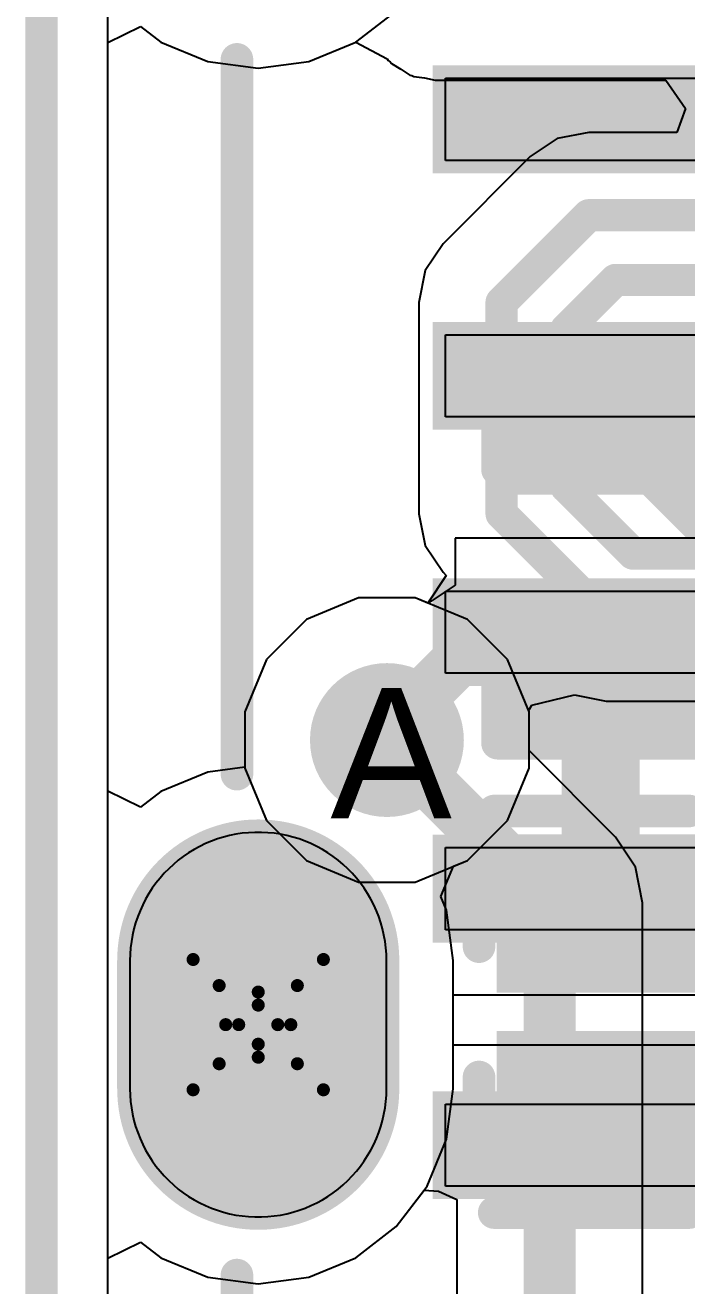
# Model space of a CAD drawing. Header units: inches. Extents: x 0 to 208, y 0 to 213.
# Drawn here: x -0.0025 to 0.099, y 1.8757 to 2.0692 of the extents above; entities that cross this region are included whole.
import ezdxf

# ---------------------------------------------------------------- set-up
doc = ezdxf.new("R2010")
doc.units = ezdxf.units.IN
doc.header["$MEASUREMENT"] = 0
for name, color, linetype in [('Board_Outline', 216, 'Continuous'), ('Bottom Layer', 5, 'Continuous'), ('Bottom Overlay', 54, 'Continuous'), ('Bottom Paste', 16, 'Continuous'), ('Bottom Solder', 6, 'Continuous'), ('Drill Drawing', 1, 'Continuous'), ('L2_GND1', 16, 'Continuous'), ('L3_SIG1', 76, 'Continuous'), ('L4_PWR', 90, 'Continuous'), ('L5_GND2', 156, 'Continuous'), ('L6_SIG2', 130, 'Continuous'), ('L7_GND3', 216, 'Continuous'), ('Multi-Layer', 9, 'Continuous'), ('Pad Holes', 156, 'Continuous'), ('Top Layer', 1, 'Continuous'), ('Top Overlay', 2, 'Continuous'), ('Top Paste', 8, 'Continuous'), ('Top Solder', 216, 'Continuous'), ('Via Holes', 16, 'Continuous')]:
    doc.layers.add(name, color=color, linetype=linetype)
doc.styles.add('Arial', font='', dxfattribs={"height": 0.2})
doc.styles.get('Arial').set_extended_font_data('Arial')

# ---------------------------------------------------------------- blocks, each defined once
blk = doc.blocks.new('C___0402_B_68')
at = {"layer": 'Bottom Layer'}
for points in [[(-0.0095, 0.0125), (-0.0095, -0.0125), (-0.0275, -0.0125), (-0.0275, 0.0125)], [(0.0275, 0.0125), (0.0275, -0.0125), (0.0095, -0.0125), (0.0095, 0.0125)]]:
    blk.add_hatch(color=5, dxfattribs=at).paths.add_polyline_path(points)
at = {"layer": 'Bottom Paste'}
for points in [[(-0.0095, 0.0125), (-0.0095, -0.0125), (-0.0275, -0.0125), (-0.0275, 0.0125)], [(0.0275, 0.0125), (0.0275, -0.0125), (0.0095, -0.0125), (0.0095, 0.0125)]]:
    blk.add_hatch(color=16, dxfattribs=at).paths.add_polyline_path(points)
at = {"layer": 'Bottom Solder'}
for points in [[(-0.00714, 0.01486), (-0.00714, -0.01486), (-0.02986, -0.01486), (-0.02986, 0.01486)], [(0.02986, 0.01486), (0.02986, -0.01486), (0.00714, -0.01486), (0.00714, 0.01486)]]:
    blk.add_hatch(color=6, dxfattribs=at).paths.add_polyline_path(points)
at = {"layer": 'Bottom Overlay'}
for points in [[(-0.031, -0.016, 0.005, 0.005, 0), (-0.031, 0.016, 0.005, 0.005, 0)], [(-0.011, 0.016, 0.005, 0.005, 0), (-0.031, 0.016, 0.005, 0.005, 0)], [(0.031, 0.016, 0.005, 0.005, 0), (0.011, 0.016, 0.005, 0.005, 0)], [(0.031, -0.016, 0.005, 0.005, 0), (0.031, 0.016, 0.005, 0.005, 0)], [(-0.011, -0.016, 0.005, 0.005, 0), (-0.031, -0.016, 0.005, 0.005, 0)], [(0.031, -0.016, 0.005, 0.005, 0), (0.011, -0.016, 0.005, 0.005, 0)]]:
    blk.add_lwpolyline(points, format="xyseb", dxfattribs=at)
for points in [[(-0.03225, 0.016, 0.0025, 0.0025, 1), (-0.02975, 0.016, 0.0025, 0.0025, 1)], [(-0.03225, 0.016, 0.0025, 0.0025, 1), (-0.02975, 0.016, 0.0025, 0.0025, 1)], [(-0.01225, 0.016, 0.0025, 0.0025, 1), (-0.00975, 0.016, 0.0025, 0.0025, 1)], [(0.00975, 0.016, 0.0025, 0.0025, 1), (0.01225, 0.016, 0.0025, 0.0025, 1)], [(0.02975, 0.016, 0.0025, 0.0025, 1), (0.03225, 0.016, 0.0025, 0.0025, 1)], [(0.02975, 0.016, 0.0025, 0.0025, 1), (0.03225, 0.016, 0.0025, 0.0025, 1)], [(-0.03225, -0.016, 0.0025, 0.0025, 1), (-0.02975, -0.016, 0.0025, 0.0025, 1)], [(-0.03225, -0.016, 0.0025, 0.0025, 1), (-0.02975, -0.016, 0.0025, 0.0025, 1)], [(-0.01225, -0.016, 0.0025, 0.0025, 1), (-0.00975, -0.016, 0.0025, 0.0025, 1)], [(0.00975, -0.016, 0.0025, 0.0025, 1), (0.01225, -0.016, 0.0025, 0.0025, 1)], [(0.02975, -0.016, 0.0025, 0.0025, 1), (0.03225, -0.016, 0.0025, 0.0025, 1)], [(0.02975, -0.016, 0.0025, 0.0025, 1), (0.03225, -0.016, 0.0025, 0.0025, 1)]]:
    blk.add_lwpolyline(points, format="xyseb", close=True, dxfattribs=at)
blk = doc.blocks.new('DFN1006_2L__B__D____________B_82')
at = {"layer": 'Bottom Layer'}
for points in [[(-0.02067, 0.01378), (-0.00492, 0.01378), (-0.00492, -0.01378), (-0.02067, -0.01378)], [(0.00492, 0.01378), (0.02067, 0.01378), (0.02067, -0.01378), (0.00492, -0.01378)]]:
    blk.add_hatch(color=5, dxfattribs=at).paths.add_polyline_path(points)
at = {"layer": 'Bottom Paste'}
for points in [[(-0.02067, 0.01378), (-0.00492, 0.01378), (-0.00492, -0.01378), (-0.02067, -0.01378)], [(0.00492, 0.01378), (0.02067, 0.01378), (0.02067, -0.01378), (0.00492, -0.01378)]]:
    blk.add_hatch(color=16, dxfattribs=at).paths.add_polyline_path(points)
at = {"layer": 'Bottom Solder'}
for points in [[(-0.02267, 0.01578), (-0.00292, 0.01578), (-0.00292, -0.01578), (-0.02267, -0.01578)], [(0.00292, 0.01578), (0.02267, 0.01578), (0.02267, -0.01578), (0.00292, -0.01578)]]:
    blk.add_hatch(color=6, dxfattribs=at).paths.add_polyline_path(points)
at = {"layer": 'Bottom Overlay'}
for points in [[(-0.0208, 0.01847, 0.005, 0.005, 0), (-0.02474, 0.01453, 0.005, 0.005, 0)], [(-0.0208, 0.01847, 0.005, 0.005, 0), (-0.01, 0.01847, 0.005, 0.005, 0)], [(0.01, 0.01847, 0.005, 0.005, 0), (0.0208, 0.01847, 0.005, 0.005, 0)], [(0.0208, 0.01847, 0.005, 0.005, 0), (0.02474, 0.01453, 0.005, 0.005, 0)], [(-0.03082, 0.01614, 0.005, 0.005, 0), (-0.03082, -0.01378, 0.005, 0.005, 0)], [(0.03083, 0.01614, 0.005, 0.005, 0), (0.03083, -0.01378, 0.005, 0.005, 0)], [(-0.02474, 0.01453, 0.005, 0.005, 0), (-0.02474, -0.01453, 0.005, 0.005, 0)], [(0.02474, 0.01453, 0.005, 0.005, 0), (0.02474, -0.01453, 0.005, 0.005, 0)], [(-0.02474, -0.01453, 0.005, 0.005, 0), (-0.0208, -0.01847, 0.005, 0.005, 0)], [(0.02474, -0.01453, 0.005, 0.005, 0), (0.0208, -0.01847, 0.005, 0.005, 0)], [(-0.0208, -0.01847, 0.005, 0.005, 0), (-0.01962, -0.01847, 0.005, 0.005, 0)], [(-0.01962, -0.01847, 0.005, 0.005, 0), (-0.01, -0.01847, 0.005, 0.005, 0)], [(0.01, -0.01847, 0.005, 0.005, 0), (0.01962, -0.01847, 0.005, 0.005, 0)], [(0.01962, -0.01847, 0.005, 0.005, 0), (0.0208, -0.01847, 0.005, 0.005, 0)]]:
    blk.add_lwpolyline(points, format="xyseb", dxfattribs=at)
for points in [[(-0.02205, 0.01847, 0.0025, 0.0025, 1), (-0.01955, 0.01847, 0.0025, 0.0025, 1)], [(-0.02205, 0.01847, 0.0025, 0.0025, 1), (-0.01955, 0.01847, 0.0025, 0.0025, 1)], [(-0.01125, 0.01847, 0.0025, 0.0025, 1), (-0.00875, 0.01847, 0.0025, 0.0025, 1)], [(0.00875, 0.01847, 0.0025, 0.0025, 1), (0.01125, 0.01847, 0.0025, 0.0025, 1)], [(0.01955, 0.01847, 0.0025, 0.0025, 1), (0.02205, 0.01847, 0.0025, 0.0025, 1)], [(0.01955, 0.01847, 0.0025, 0.0025, 1), (0.02205, 0.01847, 0.0025, 0.0025, 1)], [(-0.03207, 0.01614, 0.0025, 0.0025, 1), (-0.02957, 0.01614, 0.0025, 0.0025, 1)], [(0.02958, 0.01614, 0.0025, 0.0025, 1), (0.03208, 0.01614, 0.0025, 0.0025, 1)], [(-0.02599, 0.01453, 0.0025, 0.0025, 1), (-0.02349, 0.01453, 0.0025, 0.0025, 1)], [(-0.02599, 0.01453, 0.0025, 0.0025, 1), (-0.02349, 0.01453, 0.0025, 0.0025, 1)], [(0.02349, 0.01453, 0.0025, 0.0025, 1), (0.02599, 0.01453, 0.0025, 0.0025, 1)], [(0.02349, 0.01453, 0.0025, 0.0025, 1), (0.02599, 0.01453, 0.0025, 0.0025, 1)], [(-0.03207, -0.01378, 0.0025, 0.0025, 1), (-0.02957, -0.01378, 0.0025, 0.0025, 1)], [(0.02958, -0.01378, 0.0025, 0.0025, 1), (0.03208, -0.01378, 0.0025, 0.0025, 1)], [(-0.02599, -0.01453, 0.0025, 0.0025, 1), (-0.02349, -0.01453, 0.0025, 0.0025, 1)], [(-0.02599, -0.01453, 0.0025, 0.0025, 1), (-0.02349, -0.01453, 0.0025, 0.0025, 1)], [(0.02349, -0.01453, 0.0025, 0.0025, 1), (0.02599, -0.01453, 0.0025, 0.0025, 1)], [(0.02349, -0.01453, 0.0025, 0.0025, 1), (0.02599, -0.01453, 0.0025, 0.0025, 1)], [(-0.02205, -0.01847, 0.0025, 0.0025, 1), (-0.01955, -0.01847, 0.0025, 0.0025, 1)], [(-0.02205, -0.01847, 0.0025, 0.0025, 1), (-0.01955, -0.01847, 0.0025, 0.0025, 1)], [(-0.02087, -0.01847, 0.0025, 0.0025, 1), (-0.01837, -0.01847, 0.0025, 0.0025, 1)], [(-0.02087, -0.01847, 0.0025, 0.0025, 1), (-0.01837, -0.01847, 0.0025, 0.0025, 1)], [(-0.01125, -0.01847, 0.0025, 0.0025, 1), (-0.00875, -0.01847, 0.0025, 0.0025, 1)], [(0.00875, -0.01847, 0.0025, 0.0025, 1), (0.01125, -0.01847, 0.0025, 0.0025, 1)], [(0.01837, -0.01847, 0.0025, 0.0025, 1), (0.02087, -0.01847, 0.0025, 0.0025, 1)], [(0.01837, -0.01847, 0.0025, 0.0025, 1), (0.02087, -0.01847, 0.0025, 0.0025, 1)], [(0.01955, -0.01847, 0.0025, 0.0025, 1), (0.02205, -0.01847, 0.0025, 0.0025, 1)], [(0.01955, -0.01847, 0.0025, 0.0025, 1), (0.02205, -0.01847, 0.0025, 0.0025, 1)]]:
    blk.add_lwpolyline(points, format="xyseb", close=True, dxfattribs=at)
blk = doc.blocks.new('TYPE_C_31_D_07_136')
at = {"layer": 'Bottom Layer'}
h = blk.add_hatch(color=5, dxfattribs=at)
edge = h.paths.add_edge_path()
edge.add_arc((0.09173, 0.08346), 0.01969, 180, 360)
edge.add_line((0.11142, 0.08346), (0.11142, 0.10315))
edge.add_arc((0.09173, 0.10315), 0.01969, 0, 180)
edge.add_line((0.07205, 0.10315), (0.07205, 0.08346))
at = {"layer": 'Bottom Solder'}
h = blk.add_hatch(color=6, dxfattribs=at)
edge = h.paths.add_edge_path()
edge.add_arc((0.09173, 0.08346), 0.02165, 180, 360)
edge.add_line((0.11339, 0.08346), (0.11339, 0.10315))
edge.add_arc((0.09173, 0.10315), 0.02165, 0, 180)
edge.add_line((0.07008, 0.10315), (0.07008, 0.08346))
at = {"layer": 'L2_GND1'}
h = blk.add_hatch(color=16, dxfattribs=at)
edge = h.paths.add_edge_path()
edge.add_arc((0.09173, 0.08346), 0.01969, 180, 360)
edge.add_line((0.11142, 0.08346), (0.11142, 0.10315))
edge.add_arc((0.09173, 0.10315), 0.01969, 0, 180)
edge.add_line((0.07205, 0.10315), (0.07205, 0.08346))
at = {"layer": 'L3_SIG1'}
h = blk.add_hatch(color=76, dxfattribs=at)
edge = h.paths.add_edge_path()
edge.add_arc((0.09173, 0.08346), 0.01969, 180, 360)
edge.add_line((0.11142, 0.08346), (0.11142, 0.10315))
edge.add_arc((0.09173, 0.10315), 0.01969, 0, 180)
edge.add_line((0.07205, 0.10315), (0.07205, 0.08346))
at = {"layer": 'L4_PWR'}
h = blk.add_hatch(color=90, dxfattribs=at)
edge = h.paths.add_edge_path()
edge.add_arc((0.09173, 0.08346), 0.01969, 180, 360)
edge.add_line((0.11142, 0.08346), (0.11142, 0.10315))
edge.add_arc((0.09173, 0.10315), 0.01969, 0, 180)
edge.add_line((0.07205, 0.10315), (0.07205, 0.08346))
at = {"layer": 'L5_GND2'}
h = blk.add_hatch(color=156, dxfattribs=at)
edge = h.paths.add_edge_path()
edge.add_arc((0.09173, 0.08346), 0.01969, 180, 360)
edge.add_line((0.11142, 0.08346), (0.11142, 0.10315))
edge.add_arc((0.09173, 0.10315), 0.01969, 0, 180)
edge.add_line((0.07205, 0.10315), (0.07205, 0.08346))
at = {"layer": 'L6_SIG2'}
h = blk.add_hatch(color=130, dxfattribs=at)
edge = h.paths.add_edge_path()
edge.add_arc((0.09173, 0.08346), 0.01969, 180, 360)
edge.add_line((0.11142, 0.08346), (0.11142, 0.10315))
edge.add_arc((0.09173, 0.10315), 0.01969, 0, 180)
edge.add_line((0.07205, 0.10315), (0.07205, 0.08346))
at = {"layer": 'L7_GND3'}
h = blk.add_hatch(color=216, dxfattribs=at)
edge = h.paths.add_edge_path()
edge.add_arc((0.09173, 0.08346), 0.01969, 180, 360)
edge.add_line((0.11142, 0.08346), (0.11142, 0.10315))
edge.add_arc((0.09173, 0.10315), 0.01969, 0, 180)
edge.add_line((0.07205, 0.10315), (0.07205, 0.08346))
at = {"layer": 'Multi-Layer'}
h = blk.add_hatch(color=9, dxfattribs=at)
edge = h.paths.add_edge_path()
edge.add_arc((0.09173, 0.08346), 0.01969, 180, 360)
edge.add_line((0.11142, 0.08346), (0.11142, 0.10315))
edge.add_arc((0.09173, 0.10315), 0.01969, 0, 180)
edge.add_line((0.07205, 0.10315), (0.07205, 0.08346))
at = {"layer": 'Pad Holes'}
h = blk.add_hatch(color=7, dxfattribs=at)
edge = h.paths.add_edge_path()
edge.add_arc((0.09173, 0.08248), 0.0128, 180, 360)
edge.add_line((0.10453, 0.08248), (0.10453, 0.10413))
edge.add_arc((0.09173, 0.10413), 0.0128, 0, 180)
edge.add_line((0.07894, 0.10413), (0.07894, 0.08248))
at = {"layer": 'Top Layer'}
h = blk.add_hatch(color=1, dxfattribs=at)
edge = h.paths.add_edge_path()
edge.add_arc((0.09173, 0.08346), 0.01969, 180, 360)
edge.add_line((0.11142, 0.08346), (0.11142, 0.10315))
edge.add_arc((0.09173, 0.10315), 0.01969, 0, 180)
edge.add_line((0.07205, 0.10315), (0.07205, 0.08346))
for points in [[(0.01575, 0.11811), (0.06299, 0.11811), (0.06299, 0.10551), (0.01575, 0.10551)], [(0.01575, 0.07874), (0.06299, 0.07874), (0.06299, 0.06614), (0.01575, 0.06614)], [(0.01575, 0.03937), (0.06299, 0.03937), (0.06299, 0.02677), (0.01575, 0.02677)], [(0.01575, 0), (0.06299, 0), (0.06299, -0.0126), (0.01575, -0.0126)], [(0.01575, -0.03937), (0.06299, -0.03937), (0.06299, -0.05197), (0.01575, -0.05197)]]:
    blk.add_hatch(color=1, dxfattribs=at).paths.add_polyline_path(points)
at = {"layer": 'Top Solder'}
h = blk.add_hatch(color=216, dxfattribs=at)
edge = h.paths.add_edge_path()
edge.add_arc((0.09173, 0.08346), 0.02165, 180, 360)
edge.add_line((0.11339, 0.08346), (0.11339, 0.10315))
edge.add_arc((0.09173, 0.10315), 0.02165, 0, 180)
edge.add_line((0.07008, 0.10315), (0.07008, 0.08346))
for points in [[(0.01378, 0.12008), (0.06496, 0.12008), (0.06496, 0.10354), (0.01378, 0.10354)], [(0.01378, 0.08071), (0.06496, 0.08071), (0.06496, 0.06417), (0.01378, 0.06417)], [(0.01378, 0.04134), (0.06496, 0.04134), (0.06496, 0.0248), (0.01378, 0.0248)], [(0.01378, 0.00197), (0.06496, 0.00197), (0.06496, -0.01457), (0.01378, -0.01457)], [(0.01378, -0.0374), (0.06496, -0.0374), (0.06496, -0.05394), (0.01378, -0.05394)]]:
    blk.add_hatch(color=216, dxfattribs=at).paths.add_polyline_path(points)
at = {"layer": 'Top Overlay'}
for points in [[(0.095, 0.175, 0.005, 0.005, 0), (0.095, 0.13175, 0.005, 0.005, 0)], [(0.095, 0.05486, 0.005, 0.005, 0), (0.095, -0.05487, 0.005, 0.005, 0)]]:
    blk.add_lwpolyline(points, format="xyseb", dxfattribs=at)
for points in [[(0.09375, 0.13175, 0.0025, 0.0025, 1), (0.09625, 0.13175, 0.0025, 0.0025, 1)], [(0.09375, 0.05486, 0.0025, 0.0025, 1), (0.09625, 0.05486, 0.0025, 0.0025, 1)], [(0.09375, -0.05487, 0.0025, 0.0025, 1), (0.09625, -0.05487, 0.0025, 0.0025, 1)]]:
    blk.add_lwpolyline(points, format="xyseb", close=True, dxfattribs=at)
at = {"layer": 'Top Paste'}
for p, q in [((0.0864, 0.1221), (0.08547, 0.12181)), ((0.08736, 0.12234), (0.0864, 0.1221)), ((0.08832, 0.12254), (0.08736, 0.12234)), ((0.08929, 0.12268), (0.08832, 0.12254)), ((0.09026, 0.12278), (0.08929, 0.12268)), ((0.09124, 0.12283), (0.09026, 0.12278)), ((0.09223, 0.12283), (0.09124, 0.12283)), ((0.09321, 0.12278), (0.09223, 0.12283)), ((0.09418, 0.12268), (0.09321, 0.12278)), ((0.09515, 0.12254), (0.09418, 0.12268)), ((0.09612, 0.12234), (0.09515, 0.12254)), ((0.09707, 0.1221), (0.09612, 0.12234)), ((0.098, 0.12181), (0.09707, 0.1221)), ((0.08189, 0.1202), (0.08106, 0.11969)), ((0.08275, 0.12067), (0.08189, 0.1202)), ((0.08364, 0.12109), (0.08275, 0.12067)), ((0.08454, 0.12148), (0.08364, 0.12109)), ((0.08547, 0.12181), (0.08454, 0.12148)), ((0.09893, 0.12148), (0.098, 0.12181)), ((0.09983, 0.12109), (0.09893, 0.12148)), ((0.10072, 0.12067), (0.09983, 0.12109)), ((0.10158, 0.1202), (0.10072, 0.12067)), ((0.10242, 0.11969), (0.10158, 0.1202)), ((0.01575, 0.11811), (0.06299, 0.11811)), ((0.06299, 0.11811), (0.06299, 0.10551)), ((0.07946, 0.11854), (0.07871, 0.11791)), ((0.08024, 0.11914), (0.07946, 0.11854)), ((0.08106, 0.11969), (0.08024, 0.11914)), ((0.10323, 0.11914), (0.10242, 0.11969)), ((0.10401, 0.11854), (0.10323, 0.11914)), ((0.10476, 0.11791), (0.10401, 0.11854)), ((0.0773, 0.11654), (0.07666, 0.11581)), ((0.07799, 0.11724), (0.0773, 0.11654)), ((0.07871, 0.11791), (0.07799, 0.11724)), ((0.10548, 0.11724), (0.10476, 0.11791)), ((0.10616, 0.11654), (0.10548, 0.11724)), ((0.10681, 0.11581), (0.10616, 0.11654)), ((0.07547, 0.11424), (0.07494, 0.11342)), ((0.07604, 0.11504), (0.07547, 0.11424)), ((0.07666, 0.11581), (0.07604, 0.11504)), ((0.10743, 0.11504), (0.10681, 0.11581)), ((0.108, 0.11424), (0.10743, 0.11504)), ((0.10853, 0.11342), (0.108, 0.11424)), ((0.07445, 0.11257), (0.074, 0.11169)), ((0.07494, 0.11342), (0.07445, 0.11257)), ((0.10902, 0.11257), (0.10853, 0.11342)), ((0.10947, 0.11169), (0.10902, 0.11257)), ((0.0736, 0.1108), (0.07324, 0.10988)), ((0.074, 0.11169), (0.0736, 0.1108)), ((0.10987, 0.1108), (0.10947, 0.11169)), ((0.11023, 0.10988), (0.10987, 0.1108)), ((0.07293, 0.10895), (0.07266, 0.10801)), ((0.07324, 0.10988), (0.07293, 0.10895)), ((0.11055, 0.10895), (0.11023, 0.10988)), ((0.11081, 0.10801), (0.11055, 0.10895)), ((0.07244, 0.10705), (0.07227, 0.10609)), ((0.07266, 0.10801), (0.07244, 0.10705)), ((0.11103, 0.10705), (0.11081, 0.10801)), ((0.1112, 0.10609), (0.11103, 0.10705)), ((0.06299, 0.10551), (0.01575, 0.10551)), ((0.07215, 0.10511), (0.07207, 0.10413)), ((0.07227, 0.10609), (0.07215, 0.10511)), ((0.11132, 0.10511), (0.1112, 0.10609)), ((0.1114, 0.10413), (0.11132, 0.10511)), ((0.07207, 0.10413), (0.07205, 0.10315)), ((0.07205, 0.10315), (0.07205, 0.08347)), ((0.11142, 0.10315), (0.1114, 0.10413)), ((0.11142, 0.08347), (0.11142, 0.10315)), ((0.07205, 0.08347), (0.07207, 0.08249)), ((0.1114, 0.08249), (0.11142, 0.08347)), ((0.07207, 0.08249), (0.07215, 0.08151)), ((0.07215, 0.08151), (0.07227, 0.08053)), ((0.1112, 0.08053), (0.11132, 0.08151)), ((0.11132, 0.08151), (0.1114, 0.08249)), ((0.07227, 0.08053), (0.07244, 0.07957)), ((0.07244, 0.07957), (0.07266, 0.07861)), ((0.11081, 0.07861), (0.11103, 0.07957)), ((0.11103, 0.07957), (0.1112, 0.08053)), ((0.01575, 0.07874), (0.06299, 0.07874)), ((0.06299, 0.07874), (0.06299, 0.06614)), ((0.07266, 0.07861), (0.07293, 0.07766)), ((0.07293, 0.07766), (0.07324, 0.07673)), ((0.11023, 0.07673), (0.11055, 0.07766)), ((0.11055, 0.07766), (0.11081, 0.07861)), ((0.07324, 0.07673), (0.0736, 0.07582)), ((0.0736, 0.07582), (0.074, 0.07493)), ((0.10947, 0.07493), (0.10987, 0.07582)), ((0.10987, 0.07582), (0.11023, 0.07673)), ((0.074, 0.07493), (0.07445, 0.07405)), ((0.07445, 0.07405), (0.07494, 0.0732)), ((0.10853, 0.0732), (0.10902, 0.07405)), ((0.10902, 0.07405), (0.10947, 0.07493)), ((0.07494, 0.0732), (0.07547, 0.07238)), ((0.07547, 0.07238), (0.07604, 0.07158)), ((0.10743, 0.07158), (0.108, 0.07238)), ((0.108, 0.07238), (0.10853, 0.0732)), ((0.07604, 0.07158), (0.07666, 0.07081)), ((0.07666, 0.07081), (0.0773, 0.07008)), ((0.0773, 0.07008), (0.07799, 0.06938)), ((0.10548, 0.06938), (0.10616, 0.07008)), ((0.10616, 0.07008), (0.10681, 0.07081)), ((0.10681, 0.07081), (0.10743, 0.07158)), ((0.07799, 0.06938), (0.07871, 0.06871)), ((0.07871, 0.06871), (0.07946, 0.06808)), ((0.07946, 0.06808), (0.08024, 0.06748)), ((0.10323, 0.06748), (0.10401, 0.06808)), ((0.10401, 0.06808), (0.10476, 0.06871)), ((0.10476, 0.06871), (0.10548, 0.06938)), ((0.06299, 0.06614), (0.01575, 0.06614)), ((0.08024, 0.06748), (0.08106, 0.06693)), ((0.08106, 0.06693), (0.08189, 0.06642)), ((0.08189, 0.06642), (0.08275, 0.06595)), ((0.08275, 0.06595), (0.08364, 0.06552)), ((0.09983, 0.06552), (0.10072, 0.06595)), ((0.10072, 0.06595), (0.10158, 0.06642)), ((0.10158, 0.06642), (0.10242, 0.06693)), ((0.10242, 0.06693), (0.10323, 0.06748)), ((0.08364, 0.06552), (0.08454, 0.06514)), ((0.08454, 0.06514), (0.08547, 0.06481)), ((0.08547, 0.06481), (0.0864, 0.06452)), ((0.0864, 0.06452), (0.08736, 0.06428)), ((0.08736, 0.06428), (0.08832, 0.06408)), ((0.08832, 0.06408), (0.08929, 0.06394)), ((0.08929, 0.06394), (0.09026, 0.06384)), ((0.09321, 0.06384), (0.09418, 0.06394)), ((0.09418, 0.06394), (0.09515, 0.06408)), ((0.09515, 0.06408), (0.09612, 0.06428)), ((0.09612, 0.06428), (0.09707, 0.06452)), ((0.09707, 0.06452), (0.098, 0.06481)), ((0.098, 0.06481), (0.09893, 0.06514)), ((0.09893, 0.06514), (0.09983, 0.06552)), ((0.09026, 0.06384), (0.09124, 0.06379)), ((0.09124, 0.06379), (0.09223, 0.06379)), ((0.09223, 0.06379), (0.09321, 0.06384)), ((0.01575, 0.03937), (0.06299, 0.03937)), ((0.06299, 0.03937), (0.06299, 0.02677)), ((0.06299, 0.02677), (0.01575, 0.02677)), ((0.01575, 0), (0.06299, 0)), ((0.06299, 0), (0.06299, -0.0126)), ((0.06299, -0.0126), (0.01575, -0.0126)), ((0.01575, -0.03937), (0.06299, -0.03937)), ((0.06299, -0.03937), (0.06299, -0.05197)), ((0.06299, -0.05197), (0.01575, -0.05197))]:
    blk.add_line(p, q, dxfattribs=at)

msp = doc.modelspace()

# ---------------------------------------------------------------- hatches: boundary and pattern name
at = {"layer": 'Bottom Layer'}
h = msp.add_hatch(color=5, dxfattribs=at)
edge = h.paths.add_edge_path()
edge.add_arc((0.05302, 1.95949), 0.01181, 0, 360)
at = {"layer": 'L2_GND1'}
h = msp.add_hatch(color=16, dxfattribs=at)
edge = h.paths.add_edge_path()
edge.add_arc((0.05302, 1.95949), 0.01181, 0, 360)
at = {"layer": 'L3_SIG1'}
h = msp.add_hatch(color=76, dxfattribs=at)
edge = h.paths.add_edge_path()
edge.add_arc((0.05302, 1.95949), 0.01181, 0, 360)
at = {"layer": 'L4_PWR'}
h = msp.add_hatch(color=90, dxfattribs=at)
edge = h.paths.add_edge_path()
edge.add_arc((0.05302, 1.95949), 0.01181, 0, 360)
at = {"layer": 'L5_GND2'}
h = msp.add_hatch(color=156, dxfattribs=at)
edge = h.paths.add_edge_path()
edge.add_arc((0.05302, 1.95949), 0.01181, 0, 360)
at = {"layer": 'L6_SIG2'}
h = msp.add_hatch(color=130, dxfattribs=at)
edge = h.paths.add_edge_path()
edge.add_arc((0.05302, 1.95949), 0.01181, 0, 360)
at = {"layer": 'L7_GND3'}
h = msp.add_hatch(color=216, dxfattribs=at)
edge = h.paths.add_edge_path()
edge.add_arc((0.05302, 1.95949), 0.01181, 0, 360)
at = {"layer": 'Top Layer'}
h = msp.add_hatch(color=1, dxfattribs=at)
edge = h.paths.add_edge_path()
edge.add_arc((0.05302, 1.95949), 0.01181, 0, 360)
at = {"layer": 'Via Holes'}
h = msp.add_hatch(color=7, dxfattribs=at)
edge = h.paths.add_edge_path()
edge.add_arc((0.05302, 1.95949), 0.00591, 0, 360)

# ---------------------------------------------------------------- linework, layer by layer
at = {"layer": 'Board_Outline'}
msp.add_lwpolyline([(0, 0, 0.005, 0.005, 0), (0, 4.33071, 0.005, 0.005, 0)], format="xyseb", dxfattribs=at)
at = {"layer": 'Bottom Layer'}
for p, q in [((0.04824, 2.06664), (0.05444, 2.0714)), ((0.0102, 2.06656), (0.0152, 2.06902)), ((0.0152, 2.06902), (0.0183, 2.06664)), ((0.0102, 1.95166), (0.0102, 2.06656)), ((0.0183, 2.06664), (0.02552, 2.06365)), ((0.04102, 2.06365), (0.04824, 2.06664)), ((0.02552, 2.06365), (0.03327, 2.06263)), ((0.03327, 2.06263), (0.04102, 2.06365)), ((0.1085, 1.9905), (0.0635, 1.9905)), ((0.0635, 1.9905), (0.0635, 1.98326)), ((0.0635, 1.98326), (0.05934, 1.98048)), ((0.04868, 1.9813), (0.04066, 1.97798)), ((0.05736, 1.9813), (0.04868, 1.9813)), ((0.05934, 1.98048), (0.05736, 1.9813)), ((0.04066, 1.97798), (0.03453, 1.97185)), ((0.03453, 1.97185), (0.03121, 1.96383)), ((0.03121, 1.96383), (0.03121, 1.95531)), ((0.02552, 1.95457), (0.0183, 1.95157)), ((0.03121, 1.95531), (0.02552, 1.95457)), ((0.0152, 1.94919), (0.0102, 1.95166)), ((0.0183, 1.95157), (0.0152, 1.94919)), ((0.06321, 1.90596), (0.06321, 1.91269)), ((0.06321, 1.91269), (0.10941, 1.91269)), ((0.06219, 1.89821), (0.06321, 1.90596)), ((0.0592, 1.89099), (0.06219, 1.89821)), ((0.05444, 1.88479), (0.0592, 1.89099)), ((0.04824, 1.88003), (0.05444, 1.88479)), ((0.0102, 1.87994), (0.0152, 1.88241)), ((0.0152, 1.88241), (0.0183, 1.88003)), ((0.0102, 0.0102), (0.0102, 1.87994)), ((0.0183, 1.88003), (0.02552, 1.87704)), ((0.04102, 1.87704), (0.04824, 1.88003)), ((0.02552, 1.87704), (0.03327, 1.87602)), ((0.03327, 1.87602), (0.04102, 1.87704))]:
    msp.add_line(p, q, dxfattribs=at)
for points in [[(0.086, 2.0085, 0.012, 0.012, 0), (0.0895, 2.0085, 0.012, 0.012, 0)], [(0.0895, 2.0085, 0.012, 0.012, 0), (0.12678, 1.97122, 0.012, 0.012, 0)], [(0.08582, 1.97132, 0.012, 0.012, 0), (0.086, 1.9715, 0.012, 0.012, 0)], [(0.08582, 1.93057, 0.012, 0.012, 0), (0.08582, 1.97132, 0.012, 0.012, 0)], [(0.08563, 1.93057, 0.012, 0.012, 0), (0.08582, 1.93057, 0.012, 0.012, 0)], [(0.08582, 1.93057, 0.012, 0.012, 0), (0.11414, 1.93057, 0.012, 0.012, 0)], [(0.08563, 1.90498, 0.012, 0.012, 0), (0.11137, 1.90498, 0.012, 0.012, 0)]]:
    msp.add_lwpolyline(points, format="xyseb", dxfattribs=at)
for points in [[(0.083, 2.0085, 0.006, 0.006, 1), (0.089, 2.0085, 0.006, 0.006, 1)], [(0.0865, 2.0085, 0.006, 0.006, 1), (0.0925, 2.0085, 0.006, 0.006, 1)], [(0.0865, 2.0085, 0.006, 0.006, 1), (0.0925, 2.0085, 0.006, 0.006, 1)], [(0.08282, 1.97132, 0.006, 0.006, 1), (0.08882, 1.97132, 0.006, 0.006, 1)], [(0.08282, 1.97132, 0.006, 0.006, 1), (0.08882, 1.97132, 0.006, 0.006, 1)], [(0.083, 1.9715, 0.006, 0.006, 1), (0.089, 1.9715, 0.006, 0.006, 1)], [(0.08263, 1.93057, 0.006, 0.006, 1), (0.08863, 1.93057, 0.006, 0.006, 1)], [(0.08282, 1.93057, 0.006, 0.006, 1), (0.08882, 1.93057, 0.006, 0.006, 1)], [(0.08282, 1.93057, 0.006, 0.006, 1), (0.08882, 1.93057, 0.006, 0.006, 1)], [(0.08282, 1.93057, 0.006, 0.006, 1), (0.08882, 1.93057, 0.006, 0.006, 1)], [(0.08263, 1.90498, 0.006, 0.006, 1), (0.08863, 1.90498, 0.006, 0.006, 1)]]:
    msp.add_lwpolyline(points, format="xyseb", close=True, dxfattribs=at)
at = {"layer": 'Drill Drawing'}
for points in [[(0.02327, 1.9258, 0.002, 0.002, 0), (0.03327, 1.9208, 0.002, 0.002, 0)], [(0.02327, 1.9258, 0.002, 0.002, 0), (0.02827, 1.9158, 0.002, 0.002, 0)], [(0.03327, 1.9208, 0.002, 0.002, 0), (0.04327, 1.9258, 0.002, 0.002, 0)], [(0.03827, 1.9158, 0.002, 0.002, 0), (0.04327, 1.9258, 0.002, 0.002, 0)], [(0.02727, 1.9218, 0.002, 0.002, 0), (0.03327, 1.9188, 0.002, 0.002, 0)], [(0.02727, 1.9218, 0.002, 0.002, 0), (0.03027, 1.9158, 0.002, 0.002, 0)], [(0.03327, 1.9188, 0.002, 0.002, 0), (0.03927, 1.9218, 0.002, 0.002, 0)], [(0.03627, 1.9158, 0.002, 0.002, 0), (0.03927, 1.9218, 0.002, 0.002, 0)], [(0.02327, 1.9058, 0.002, 0.002, 0), (0.02827, 1.9158, 0.002, 0.002, 0)], [(0.02727, 1.9098, 0.002, 0.002, 0), (0.03027, 1.9158, 0.002, 0.002, 0)], [(0.03627, 1.9158, 0.002, 0.002, 0), (0.03927, 1.9098, 0.002, 0.002, 0)], [(0.03827, 1.9158, 0.002, 0.002, 0), (0.04327, 1.9058, 0.002, 0.002, 0)], [(0.02727, 1.9098, 0.002, 0.002, 0), (0.03327, 1.9128, 0.002, 0.002, 0)], [(0.03327, 1.9128, 0.002, 0.002, 0), (0.03927, 1.9098, 0.002, 0.002, 0)], [(0.02327, 1.9058, 0.002, 0.002, 0), (0.03327, 1.9108, 0.002, 0.002, 0)], [(0.03327, 1.9108, 0.002, 0.002, 0), (0.04327, 1.9058, 0.002, 0.002, 0)]]:
    msp.add_lwpolyline(points, format="xyseb", dxfattribs=at)
for points in [[(0.02277, 1.9258, 0.001, 0.001, 1), (0.02377, 1.9258, 0.001, 0.001, 1)], [(0.02277, 1.9258, 0.001, 0.001, 1), (0.02377, 1.9258, 0.001, 0.001, 1)], [(0.04277, 1.9258, 0.001, 0.001, 1), (0.04377, 1.9258, 0.001, 0.001, 1)], [(0.04277, 1.9258, 0.001, 0.001, 1), (0.04377, 1.9258, 0.001, 0.001, 1)], [(0.02677, 1.9218, 0.001, 0.001, 1), (0.02777, 1.9218, 0.001, 0.001, 1)], [(0.02677, 1.9218, 0.001, 0.001, 1), (0.02777, 1.9218, 0.001, 0.001, 1)], [(0.03277, 1.9208, 0.001, 0.001, 1), (0.03377, 1.9208, 0.001, 0.001, 1)], [(0.03277, 1.9208, 0.001, 0.001, 1), (0.03377, 1.9208, 0.001, 0.001, 1)], [(0.03877, 1.9218, 0.001, 0.001, 1), (0.03977, 1.9218, 0.001, 0.001, 1)], [(0.03877, 1.9218, 0.001, 0.001, 1), (0.03977, 1.9218, 0.001, 0.001, 1)], [(0.03277, 1.9188, 0.001, 0.001, 1), (0.03377, 1.9188, 0.001, 0.001, 1)], [(0.03277, 1.9188, 0.001, 0.001, 1), (0.03377, 1.9188, 0.001, 0.001, 1)], [(0.02777, 1.9158, 0.001, 0.001, 1), (0.02877, 1.9158, 0.001, 0.001, 1)], [(0.02777, 1.9158, 0.001, 0.001, 1), (0.02877, 1.9158, 0.001, 0.001, 1)], [(0.02977, 1.9158, 0.001, 0.001, 1), (0.03077, 1.9158, 0.001, 0.001, 1)], [(0.02977, 1.9158, 0.001, 0.001, 1), (0.03077, 1.9158, 0.001, 0.001, 1)], [(0.03577, 1.9158, 0.001, 0.001, 1), (0.03677, 1.9158, 0.001, 0.001, 1)], [(0.03577, 1.9158, 0.001, 0.001, 1), (0.03677, 1.9158, 0.001, 0.001, 1)], [(0.03777, 1.9158, 0.001, 0.001, 1), (0.03877, 1.9158, 0.001, 0.001, 1)], [(0.03777, 1.9158, 0.001, 0.001, 1), (0.03877, 1.9158, 0.001, 0.001, 1)], [(0.03277, 1.9128, 0.001, 0.001, 1), (0.03377, 1.9128, 0.001, 0.001, 1)], [(0.03277, 1.9128, 0.001, 0.001, 1), (0.03377, 1.9128, 0.001, 0.001, 1)], [(0.02677, 1.9098, 0.001, 0.001, 1), (0.02777, 1.9098, 0.001, 0.001, 1)], [(0.02677, 1.9098, 0.001, 0.001, 1), (0.02777, 1.9098, 0.001, 0.001, 1)], [(0.03277, 1.9108, 0.001, 0.001, 1), (0.03377, 1.9108, 0.001, 0.001, 1)], [(0.03277, 1.9108, 0.001, 0.001, 1), (0.03377, 1.9108, 0.001, 0.001, 1)], [(0.03877, 1.9098, 0.001, 0.001, 1), (0.03977, 1.9098, 0.001, 0.001, 1)], [(0.03877, 1.9098, 0.001, 0.001, 1), (0.03977, 1.9098, 0.001, 0.001, 1)], [(0.02277, 1.9058, 0.001, 0.001, 1), (0.02377, 1.9058, 0.001, 0.001, 1)], [(0.02277, 1.9058, 0.001, 0.001, 1), (0.02377, 1.9058, 0.001, 0.001, 1)], [(0.04277, 1.9058, 0.001, 0.001, 1), (0.04377, 1.9058, 0.001, 0.001, 1)], [(0.04277, 1.9058, 0.001, 0.001, 1), (0.04377, 1.9058, 0.001, 0.001, 1)]]:
    msp.add_lwpolyline(points, format="xyseb", close=True, dxfattribs=at)
at = {"layer": 'L2_GND1'}
for p, q in [((0.0102, 0.0102), (0.0102, 3.63465)), ((0.04868, 1.9813), (0.04066, 1.97798)), ((0.05736, 1.9813), (0.04868, 1.9813)), ((0.06537, 1.97798), (0.05736, 1.9813)), ((0.04066, 1.97798), (0.03453, 1.97185)), ((0.07151, 1.97185), (0.06537, 1.97798)), ((0.03453, 1.97185), (0.03121, 1.96383)), ((0.07483, 1.96383), (0.07151, 1.97185)), ((0.03121, 1.96383), (0.03121, 1.95515)), ((0.07483, 1.95515), (0.07483, 1.96383)), ((0.03121, 1.95515), (0.03453, 1.94714)), ((0.07151, 1.94714), (0.07483, 1.95515)), ((0.03453, 1.94714), (0.04066, 1.941)), ((0.06537, 1.941), (0.07151, 1.94714)), ((0.04066, 1.941), (0.04868, 1.93768)), ((0.05736, 1.93768), (0.06537, 1.941)), ((0.04868, 1.93768), (0.05736, 1.93768))]:
    msp.add_line(p, q, dxfattribs=at)
msp.add_lwpolyline([(0.03327, 1.9158, 0.025, 0.025, 0), (0.03327, 1.92953, 0.025, 0.025, 0)], format="xyseb", dxfattribs=at)
for points in [[(0.02702, 1.92953, 0.0125, 0.0125, 1), (0.03952, 1.92953, 0.0125, 0.0125, 1)], [(0.02702, 1.9158, 0.0125, 0.0125, 1), (0.03952, 1.9158, 0.0125, 0.0125, 1)]]:
    msp.add_lwpolyline(points, format="xyseb", close=True, dxfattribs=at)
at = {"layer": 'L3_SIG1'}
for p, q in [((0.0102, 2.06656), (0.0152, 2.06902)), ((0.0152, 2.06902), (0.0183, 2.06664)), ((0.0102, 1.95166), (0.0102, 2.06656)), ((0.0183, 2.06664), (0.02552, 2.06365)), ((0.04102, 2.06365), (0.04824, 2.06664)), ((0.04824, 2.06664), (0.05306, 2.06404)), ((0.02552, 2.06365), (0.03327, 2.06263)), ((0.03327, 2.06263), (0.04102, 2.06365)), ((0.05306, 2.06404), (0.05322, 2.06379)), ((0.05322, 2.06379), (0.0535, 2.0636)), ((0.0535, 2.0636), (0.05371, 2.06333)), ((0.05371, 2.06333), (0.05515, 2.0625)), ((0.05515, 2.0625), (0.05653, 2.06158)), ((0.05653, 2.06158), (0.05686, 2.06151)), ((0.05686, 2.06151), (0.05716, 2.06135)), ((0.05716, 2.06135), (0.0588, 2.06113)), ((0.0588, 2.06113), (0.06043, 2.0608)), ((0.06043, 2.0608), (0.09583, 2.0608)), ((0.09583, 2.0608), (0.09883, 2.05645)), ((0.09883, 2.05645), (0.09752, 2.05278)), ((0.07914, 2.05181), (0.07501, 2.04906)), ((0.084, 2.05278), (0.07914, 2.05181)), ((0.09752, 2.05278), (0.084, 2.05278)), ((0.07501, 2.04906), (0.06163, 2.03567)), ((0.06163, 2.03567), (0.05887, 2.03155)), ((0.05887, 2.03155), (0.0579, 2.02668)), ((0.0579, 2.02668), (0.0579, 1.99423)), ((0.0579, 1.99423), (0.05887, 1.98936)), ((0.05887, 1.98936), (0.06163, 1.98524)), ((0.06213, 1.98474), (0.05929, 1.9805)), ((0.06163, 1.98524), (0.06213, 1.98474)), ((0.04868, 1.9813), (0.04066, 1.97798)), ((0.05736, 1.9813), (0.04868, 1.9813)), ((0.05929, 1.9805), (0.05736, 1.9813)), ((0.04066, 1.97798), (0.03453, 1.97185)), ((0.03453, 1.97185), (0.03121, 1.96383)), ((0.07528, 1.96484), (0.08183, 1.96641)), ((0.08183, 1.96641), (0.08669, 1.96544)), ((0.07476, 1.96399), (0.07528, 1.96484)), ((0.08669, 1.96544), (0.19492, 1.96544)), ((0.03121, 1.96383), (0.03121, 1.95531)), ((0.07483, 1.96383), (0.07476, 1.96399)), ((0.07483, 1.95515), (0.07483, 1.96383)), ((0.02552, 1.95457), (0.0183, 1.95157)), ((0.03121, 1.95531), (0.02552, 1.95457)), ((0.07151, 1.94714), (0.07483, 1.95515)), ((0.0152, 1.94919), (0.0102, 1.95166)), ((0.0183, 1.95157), (0.0152, 1.94919)), ((0.06537, 1.941), (0.07151, 1.94714)), ((0.06323, 1.94011), (0.06537, 1.941)), ((0.06132, 1.93549), (0.06323, 1.94011)), ((0.06219, 1.93339), (0.06132, 1.93549)), ((0.06321, 1.92564), (0.06219, 1.93339)), ((0.06321, 1.90596), (0.06321, 1.92564)), ((0.06219, 1.89821), (0.06321, 1.90596)), ((0.0592, 1.89099), (0.06219, 1.89821)), ((0.05444, 1.88479), (0.0592, 1.89099)), ((0.04824, 1.88003), (0.05444, 1.88479)), ((0.0102, 1.87994), (0.0152, 1.88241)), ((0.0152, 1.88241), (0.0183, 1.88003)), ((0.0102, 0.0102), (0.0102, 1.87994)), ((0.0183, 1.88003), (0.02552, 1.87704)), ((0.04102, 1.87704), (0.04824, 1.88003)), ((0.02552, 1.87704), (0.03327, 1.87602)), ((0.03327, 1.87602), (0.04102, 1.87704))]:
    msp.add_line(p, q, dxfattribs=at)
for points in [[(0.07062, 2.02668, 0.00494, 0.00494, 0), (0.084, 2.04006, 0.00494, 0.00494, 0)], [(0.084, 2.04006, 0.00494, 0.00494, 0), (0.10884, 2.04006, 0.00494, 0.00494, 0)], [(0.08056, 2.02256, 0.00494, 0.00494, 0), (0.08812, 2.03012, 0.00494, 0.00494, 0)], [(0.08812, 2.03012, 0.00494, 0.00494, 0), (0.10884, 2.03012, 0.00494, 0.00494, 0)], [(0.07062, 1.99423, 0.00494, 0.00494, 0), (0.07062, 2.02668, 0.00494, 0.00494, 0)], [(0.08056, 1.99835, 0.00494, 0.00494, 0), (0.08056, 2.02256, 0.00494, 0.00494, 0)], [(0.08056, 1.99835, 0.00494, 0.00494, 0), (0.09081, 1.9881, 0.00494, 0.00494, 0)], [(0.07062, 1.99423, 0.00494, 0.00494, 0), (0.08669, 1.97815, 0.00494, 0.00494, 0)], [(0.09081, 1.9881, 0.00494, 0.00494, 0), (0.14833, 1.9881, 0.00494, 0.00494, 0)], [(0.08669, 1.97815, 0.00494, 0.00494, 0), (0.14833, 1.97815, 0.00494, 0.00494, 0)]]:
    msp.add_lwpolyline(points, format="xyseb", dxfattribs=at)
for points in [[(0.08277, 2.04006, 0.00247, 0.00247, 1), (0.08524, 2.04006, 0.00247, 0.00247, 1)], [(0.08277, 2.04006, 0.00247, 0.00247, 1), (0.08524, 2.04006, 0.00247, 0.00247, 1)], [(0.08689, 2.03012, 0.00247, 0.00247, 1), (0.08936, 2.03012, 0.00247, 0.00247, 1)], [(0.08689, 2.03012, 0.00247, 0.00247, 1), (0.08936, 2.03012, 0.00247, 0.00247, 1)], [(0.06938, 2.02668, 0.00247, 0.00247, 1), (0.07185, 2.02668, 0.00247, 0.00247, 1)], [(0.06938, 2.02668, 0.00247, 0.00247, 1), (0.07185, 2.02668, 0.00247, 0.00247, 1)], [(0.07932, 2.02256, 0.00247, 0.00247, 1), (0.0818, 2.02256, 0.00247, 0.00247, 1)], [(0.07932, 2.02256, 0.00247, 0.00247, 1), (0.0818, 2.02256, 0.00247, 0.00247, 1)], [(0.07932, 1.99835, 0.00247, 0.00247, 1), (0.0818, 1.99835, 0.00247, 0.00247, 1)], [(0.07932, 1.99835, 0.00247, 0.00247, 1), (0.0818, 1.99835, 0.00247, 0.00247, 1)], [(0.06938, 1.99423, 0.00247, 0.00247, 1), (0.07185, 1.99423, 0.00247, 0.00247, 1)], [(0.06938, 1.99423, 0.00247, 0.00247, 1), (0.07185, 1.99423, 0.00247, 0.00247, 1)], [(0.08958, 1.9881, 0.00247, 0.00247, 1), (0.09205, 1.9881, 0.00247, 0.00247, 1)], [(0.08958, 1.9881, 0.00247, 0.00247, 1), (0.09205, 1.9881, 0.00247, 0.00247, 1)], [(0.08546, 1.97815, 0.00247, 0.00247, 1), (0.08793, 1.97815, 0.00247, 0.00247, 1)], [(0.08546, 1.97815, 0.00247, 0.00247, 1), (0.08793, 1.97815, 0.00247, 0.00247, 1)]]:
    msp.add_lwpolyline(points, format="xyseb", close=True, dxfattribs=at)
at = {"layer": 'L4_PWR'}
for p, q in [((0.04824, 2.06664), (0.05444, 2.0714)), ((0.0102, 2.06656), (0.0152, 2.06902)), ((0.0152, 2.06902), (0.0183, 2.06664)), ((0.0102, 1.95166), (0.0102, 2.06656)), ((0.0183, 2.06664), (0.02552, 2.06365)), ((0.04102, 2.06365), (0.04824, 2.06664)), ((0.02552, 2.06365), (0.03327, 2.06263)), ((0.03327, 2.06263), (0.04102, 2.06365)), ((0.04868, 1.9813), (0.04066, 1.97798)), ((0.05736, 1.9813), (0.04868, 1.9813)), ((0.06537, 1.97798), (0.05736, 1.9813)), ((0.04066, 1.97798), (0.03453, 1.97185)), ((0.07151, 1.97185), (0.06537, 1.97798)), ((0.03453, 1.97185), (0.03121, 1.96383)), ((0.07483, 1.96383), (0.07151, 1.97185)), ((0.03121, 1.96383), (0.03121, 1.95531)), ((0.07483, 1.95515), (0.07483, 1.96383)), ((0.02552, 1.95457), (0.0183, 1.95157)), ((0.03121, 1.95531), (0.02552, 1.95457)), ((0.07151, 1.94714), (0.07483, 1.95515)), ((0.0152, 1.94919), (0.0102, 1.95166)), ((0.0183, 1.95157), (0.0152, 1.94919)), ((0.06537, 1.941), (0.07151, 1.94714)), ((0.06323, 1.94011), (0.06537, 1.941)), ((0.06132, 1.93549), (0.06323, 1.94011)), ((0.06219, 1.93339), (0.06132, 1.93549)), ((0.06321, 1.92564), (0.06219, 1.93339)), ((0.06321, 1.90596), (0.06321, 1.92564)), ((0.06219, 1.89821), (0.06321, 1.90596)), ((0.0592, 1.89099), (0.06219, 1.89821)), ((0.05444, 1.88479), (0.0592, 1.89099)), ((0.04824, 1.88003), (0.05444, 1.88479)), ((0.0102, 1.87994), (0.0152, 1.88241)), ((0.0152, 1.88241), (0.0183, 1.88003)), ((0.0102, 0.0102), (0.0102, 1.87994)), ((0.0183, 1.88003), (0.02552, 1.87704)), ((0.04102, 1.87704), (0.04824, 1.88003)), ((0.02552, 1.87704), (0.03327, 1.87602)), ((0.03327, 1.87602), (0.04102, 1.87704))]:
    msp.add_line(p, q, dxfattribs=at)
at = {"layer": 'L5_GND2'}
for p, q in [((0.04824, 2.06664), (0.05444, 2.0714)), ((0.0102, 2.06656), (0.0152, 2.06902)), ((0.0152, 2.06902), (0.0183, 2.06664)), ((0.0102, 1.95166), (0.0102, 2.06656)), ((0.0183, 2.06664), (0.02552, 2.06365)), ((0.04102, 2.06365), (0.04824, 2.06664)), ((0.02552, 2.06365), (0.03327, 2.06263)), ((0.03327, 2.06263), (0.04102, 2.06365)), ((0.04868, 1.9813), (0.04066, 1.97798)), ((0.05736, 1.9813), (0.04868, 1.9813)), ((0.06537, 1.97798), (0.05736, 1.9813)), ((0.04066, 1.97798), (0.03453, 1.97185)), ((0.07151, 1.97185), (0.06537, 1.97798)), ((0.03453, 1.97185), (0.03121, 1.96383)), ((0.07483, 1.96383), (0.07151, 1.97185)), ((0.03121, 1.96383), (0.03121, 1.95531)), ((0.07483, 1.95515), (0.07483, 1.96383)), ((0.02552, 1.95457), (0.0183, 1.95157)), ((0.03121, 1.95531), (0.02552, 1.95457)), ((0.07151, 1.94714), (0.07483, 1.95515)), ((0.0152, 1.94919), (0.0102, 1.95166)), ((0.0183, 1.95157), (0.0152, 1.94919)), ((0.06537, 1.941), (0.07151, 1.94714)), ((0.06323, 1.94011), (0.06537, 1.941)), ((0.06132, 1.93549), (0.06323, 1.94011)), ((0.06219, 1.93339), (0.06132, 1.93549)), ((0.06321, 1.92564), (0.06219, 1.93339)), ((0.06321, 1.90596), (0.06321, 1.92564)), ((0.06219, 1.89821), (0.06321, 1.90596)), ((0.0592, 1.89099), (0.06219, 1.89821)), ((0.05444, 1.88479), (0.0592, 1.89099)), ((0.04824, 1.88003), (0.05444, 1.88479)), ((0.0102, 1.87994), (0.0152, 1.88241)), ((0.0152, 1.88241), (0.0183, 1.88003)), ((0.0102, 0.0102), (0.0102, 1.87994)), ((0.0183, 1.88003), (0.02552, 1.87704)), ((0.04102, 1.87704), (0.04824, 1.88003)), ((0.02552, 1.87704), (0.03327, 1.87602)), ((0.03327, 1.87602), (0.04102, 1.87704))]:
    msp.add_line(p, q, dxfattribs=at)
at = {"layer": 'L6_SIG2'}
for p, q in [((0.04824, 2.06664), (0.05444, 2.0714)), ((0.0102, 2.06656), (0.0152, 2.06902)), ((0.0152, 2.06902), (0.0183, 2.06664)), ((0.0102, 1.95166), (0.0102, 2.06656)), ((0.0183, 2.06664), (0.02552, 2.06365)), ((0.04102, 2.06365), (0.04824, 2.06664)), ((0.02552, 2.06365), (0.03327, 2.06263)), ((0.03327, 2.06263), (0.04102, 2.06365)), ((0.04868, 1.9813), (0.04066, 1.97798)), ((0.05736, 1.9813), (0.04868, 1.9813)), ((0.06537, 1.97798), (0.05736, 1.9813)), ((0.04066, 1.97798), (0.03453, 1.97185)), ((0.07151, 1.97185), (0.06537, 1.97798)), ((0.03453, 1.97185), (0.03121, 1.96383)), ((0.07483, 1.96383), (0.07151, 1.97185)), ((0.03121, 1.96383), (0.03121, 1.95531)), ((0.07483, 1.95787), (0.07483, 1.96383)), ((0.08809, 1.9446), (0.07483, 1.95787)), ((0.02552, 1.95457), (0.0183, 1.95157)), ((0.03121, 1.95531), (0.02552, 1.95457)), ((0.0152, 1.94919), (0.0102, 1.95166)), ((0.0183, 1.95157), (0.0152, 1.94919)), ((0.09119, 1.93997), (0.08809, 1.9446)), ((0.08809, 1.9446), (0.08809, 1.9446)), ((0.09227, 1.93451), (0.09119, 1.93997)), ((0.09227, 1.82191), (0.09227, 1.93451)), ((0.09227, 1.93451), (0.09227, 1.93451)), ((0.05444, 1.88479), (0.05873, 1.89037)), ((0.05873, 1.89037), (0.06092, 1.89023)), ((0.06092, 1.89023), (0.06373, 1.88898)), ((0.06373, 1.88898), (0.06373, 1.816)), ((0.04824, 1.88003), (0.05444, 1.88479)), ((0.0102, 1.87994), (0.0152, 1.88241)), ((0.0152, 1.88241), (0.0183, 1.88003)), ((0.0102, 0.0102), (0.0102, 1.87994)), ((0.0183, 1.88003), (0.02552, 1.87704)), ((0.04102, 1.87704), (0.04824, 1.88003)), ((0.02552, 1.87704), (0.03327, 1.87602)), ((0.03327, 1.87602), (0.04102, 1.87704))]:
    msp.add_line(p, q, dxfattribs=at)
for points in [[(0.05302, 1.95949, 0.008, 0.008, 0), (0.078, 1.93451, 0.008, 0.008, 0)], [(0.078, 1.816, 0.008, 0.008, 0), (0.078, 1.93451, 0.008, 0.008, 0)]]:
    msp.add_lwpolyline(points, format="xyseb", dxfattribs=at)
for points in [[(0.05102, 1.95949, 0.004, 0.004, 1), (0.05502, 1.95949, 0.004, 0.004, 1)], [(0.076, 1.93451, 0.004, 0.004, 1), (0.08, 1.93451, 0.004, 0.004, 1)], [(0.076, 1.93451, 0.004, 0.004, 1), (0.08, 1.93451, 0.004, 0.004, 1)]]:
    msp.add_lwpolyline(points, format="xyseb", close=True, dxfattribs=at)
at = {"layer": 'L7_GND3'}
for p, q in [((0.04824, 2.06664), (0.05444, 2.0714)), ((0.0102, 2.06656), (0.0152, 2.06902)), ((0.0152, 2.06902), (0.0183, 2.06664)), ((0.0102, 1.95166), (0.0102, 2.06656)), ((0.0183, 2.06664), (0.02552, 2.06365)), ((0.04102, 2.06365), (0.04824, 2.06664)), ((0.02552, 2.06365), (0.03327, 2.06263)), ((0.03327, 2.06263), (0.04102, 2.06365)), ((0.04868, 1.9813), (0.04066, 1.97798)), ((0.05736, 1.9813), (0.04868, 1.9813)), ((0.06537, 1.97798), (0.05736, 1.9813)), ((0.04066, 1.97798), (0.03453, 1.97185)), ((0.07151, 1.97185), (0.06537, 1.97798)), ((0.03453, 1.97185), (0.03121, 1.96383)), ((0.07483, 1.96383), (0.07151, 1.97185)), ((0.03121, 1.96383), (0.03121, 1.95531)), ((0.07483, 1.95515), (0.07483, 1.96383)), ((0.02552, 1.95457), (0.0183, 1.95157)), ((0.03121, 1.95531), (0.02552, 1.95457)), ((0.07151, 1.94714), (0.07483, 1.95515)), ((0.0152, 1.94919), (0.0102, 1.95166)), ((0.0183, 1.95157), (0.0152, 1.94919)), ((0.06537, 1.941), (0.07151, 1.94714)), ((0.06323, 1.94011), (0.06537, 1.941)), ((0.06132, 1.93549), (0.06323, 1.94011)), ((0.06219, 1.93339), (0.06132, 1.93549)), ((0.06321, 1.92564), (0.06219, 1.93339)), ((0.06321, 1.90596), (0.06321, 1.92564)), ((0.06219, 1.89821), (0.06321, 1.90596)), ((0.0592, 1.89099), (0.06219, 1.89821)), ((0.05444, 1.88479), (0.0592, 1.89099)), ((0.04824, 1.88003), (0.05444, 1.88479)), ((0.0102, 1.87994), (0.0152, 1.88241)), ((0.0152, 1.88241), (0.0183, 1.88003)), ((0.0102, 0.0102), (0.0102, 1.87994)), ((0.0183, 1.88003), (0.02552, 1.87704)), ((0.04102, 1.87704), (0.04824, 1.88003)), ((0.02552, 1.87704), (0.03327, 1.87602)), ((0.03327, 1.87602), (0.04102, 1.87704))]:
    msp.add_line(p, q, dxfattribs=at)
at = {"layer": 'Top Layer'}
for p, q in [((0.06321, 1.90596), (0.06321, 1.92037)), ((0.06321, 1.92037), (0.10765, 1.92037)), ((0.06219, 1.89821), (0.06321, 1.90596)), ((0.0592, 1.89099), (0.06219, 1.89821)), ((0.05444, 1.88479), (0.0592, 1.89099)), ((0.04824, 1.88003), (0.05444, 1.88479)), ((0.0102, 1.87994), (0.0152, 1.88241)), ((0.0152, 1.88241), (0.0183, 1.88003)), ((0.0102, 1.088), (0.0102, 1.87994)), ((0.0183, 1.88003), (0.02552, 1.87704)), ((0.04102, 1.87704), (0.04824, 1.88003)), ((0.02552, 1.87704), (0.03327, 1.87602)), ((0.03327, 1.87602), (0.04102, 1.87704))]:
    msp.add_line(p, q, dxfattribs=at)
for points in [[(0.08563, 2.05478, 0.00633, 0.00633, 0), (0.08782, 2.05259, 0.00633, 0.00633, 0)], [(0.08782, 2.05259, 0.00633, 0.00633, 0), (0.12189, 2.05259, 0.00633, 0.00633, 0)], [(0.08563, 2.01541, 0.00633, 0.00633, 0), (0.08782, 2.0176, 0.00633, 0.00633, 0)], [(0.08782, 2.0176, 0.00633, 0.00633, 0), (0.12189, 2.0176, 0.00633, 0.00633, 0)], [(0.05302, 1.96075, 0.008, 0.008, 0), (0.06831, 1.97604, 0.008, 0.008, 0)], [(0.06831, 1.97604, 0.008, 0.008, 0), (0.08563, 1.97604, 0.008, 0.008, 0)], [(0.05302, 1.95949, 0.008, 0.008, 0), (0.05302, 1.96075, 0.008, 0.008, 0)], [(0.08623, 1.93607, 0.01, 0.01, 0), (0.12252, 1.93607, 0.01, 0.01, 0)], [(0.08623, 1.8967, 0.012, 0.012, 0), (0.12252, 1.8967, 0.012, 0.012, 0)]]:
    msp.add_lwpolyline(points, format="xyseb", dxfattribs=at)
for points in [[(0.08405, 2.05478, 0.00316, 0.00316, 1), (0.08721, 2.05478, 0.00316, 0.00316, 1)], [(0.08623, 2.05259, 0.00316, 0.00316, 1), (0.0894, 2.05259, 0.00316, 0.00316, 1)], [(0.08623, 2.05259, 0.00316, 0.00316, 1), (0.0894, 2.05259, 0.00316, 0.00316, 1)], [(0.08623, 2.0176, 0.00316, 0.00316, 1), (0.0894, 2.0176, 0.00316, 0.00316, 1)], [(0.08623, 2.0176, 0.00316, 0.00316, 1), (0.0894, 2.0176, 0.00316, 0.00316, 1)], [(0.08405, 2.01541, 0.00316, 0.00316, 1), (0.08721, 2.01541, 0.00316, 0.00316, 1)], [(0.06631, 1.97604, 0.004, 0.004, 1), (0.07031, 1.97604, 0.004, 0.004, 1)], [(0.06631, 1.97604, 0.004, 0.004, 1), (0.07031, 1.97604, 0.004, 0.004, 1)], [(0.08363, 1.97604, 0.004, 0.004, 1), (0.08763, 1.97604, 0.004, 0.004, 1)], [(0.05102, 1.96075, 0.004, 0.004, 1), (0.05502, 1.96075, 0.004, 0.004, 1)], [(0.05102, 1.96075, 0.004, 0.004, 1), (0.05502, 1.96075, 0.004, 0.004, 1)], [(0.05102, 1.95949, 0.004, 0.004, 1), (0.05502, 1.95949, 0.004, 0.004, 1)], [(0.08373, 1.93607, 0.005, 0.005, 1), (0.08873, 1.93607, 0.005, 0.005, 1)], [(0.08323, 1.8967, 0.006, 0.006, 1), (0.08923, 1.8967, 0.006, 0.006, 1)]]:
    msp.add_lwpolyline(points, format="xyseb", close=True, dxfattribs=at)

# ---------------------------------------------------------------- block references
for name, p, rotation in [('TYPE_C_31_D_07_136', (0.125, 2.00911), 180), ('C___0402_B_68', (0.086, 1.99), 270), ('DFN1006_2L__B__D____________B_82', (0.08563, 1.91777), 90)]:
    msp.add_blockref(name, p, dxfattribs=dict(rotation=rotation))

# ---------------------------------------------------------------- texts
at = {"layer": 'Drill Drawing', "style": 'Arial'}
msp.add_text('A', height=0.02, dxfattribs=at).set_placement((0.04435, 1.94749))

doc.saveas('drawing.dxf')
